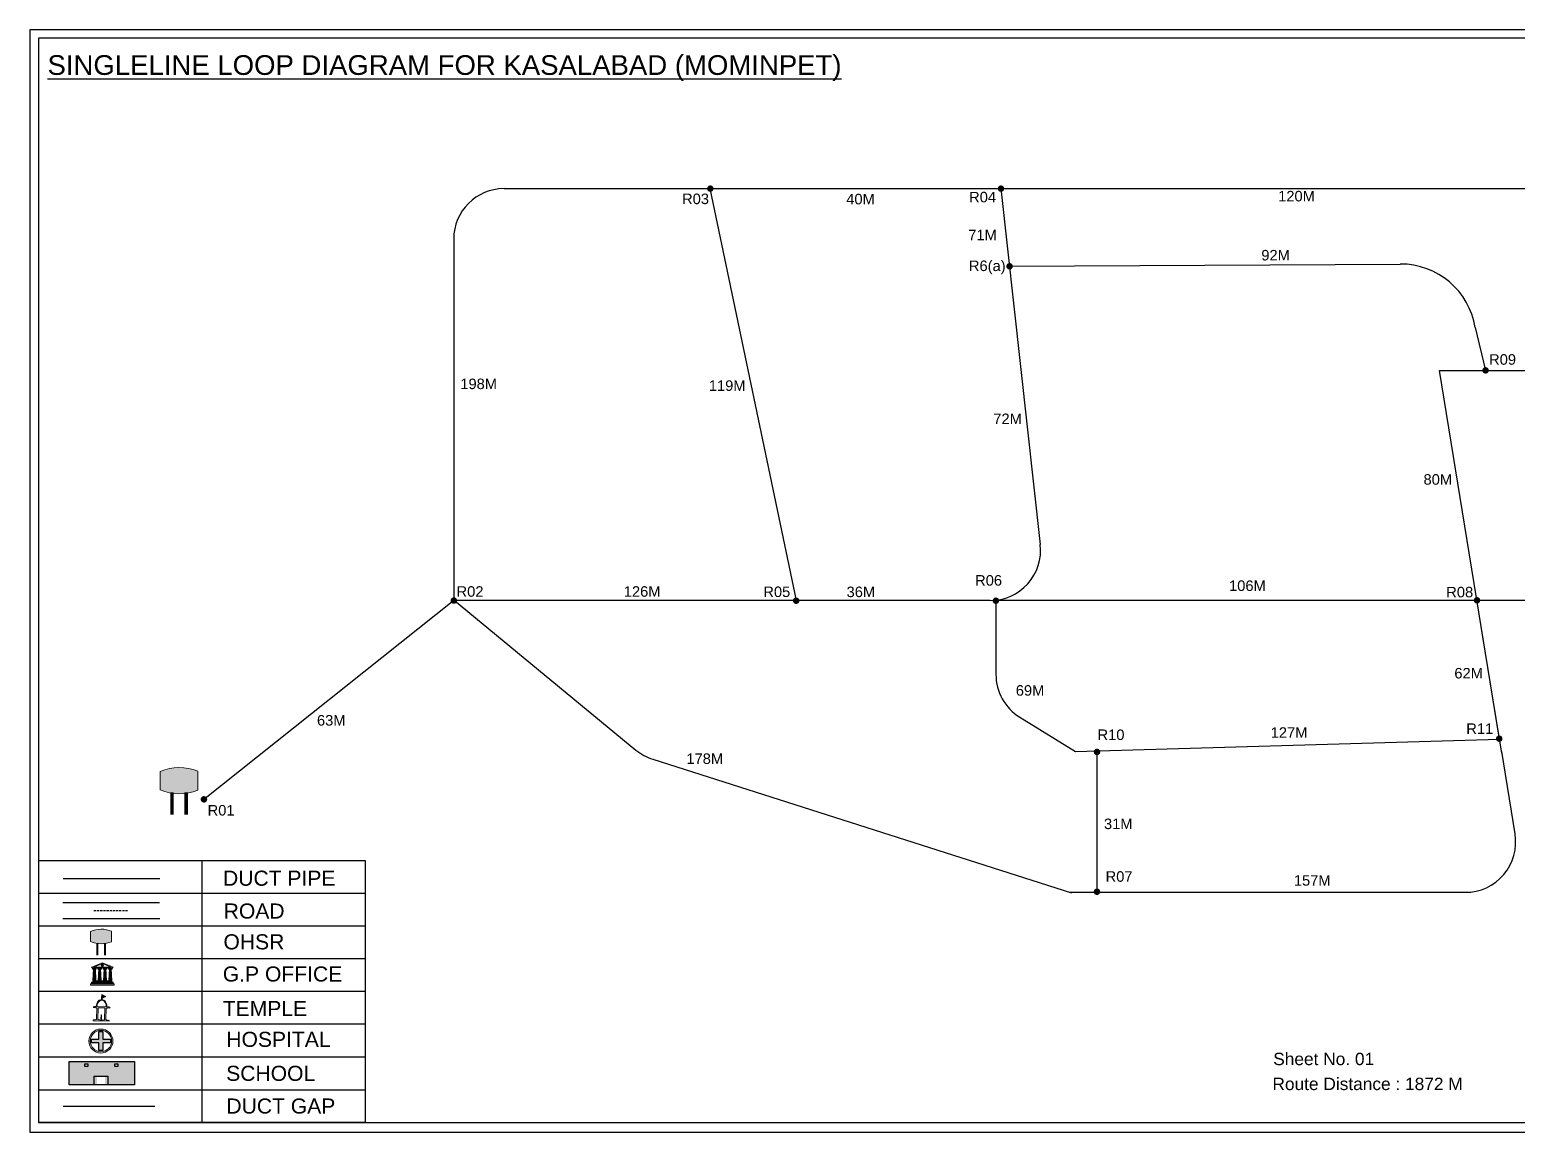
# Model space of a CAD drawing. Header units: inches. Extents: x 657 to 4707, y 164 to 1513.
# Drawn here: x 1310 to 2018, y 989 to 1513 of the extents above; entities that cross this region are included whole.
import ezdxf

# ---------------------------------------------------------------- set-up
doc = ezdxf.new("R2010")
doc.units = ezdxf.units.IN
doc.header["$MEASUREMENT"] = 0
doc.linetypes.add('DASHEDX2', pattern=[1.5, 1, -0.5])
for name, color, linetype in [('LANDMARK', 7, 'Continuous'), ('OHT', 7, 'Continuous'), ('pipe', 5, 'Continuous')]:
    doc.layers.add(name, color=color, linetype=linetype)
doc.styles.get("Standard").update_dxf_attribs({"font": 'arial.ttf'})

# ---------------------------------------------------------------- blocks, each defined once
blk = doc.blocks.new('OHT')
at = {"linetype": 'Continuous', "lineweight": 0, "true_color": 0x0ffffc}
blk.add_hatch(color=4, dxfattribs=at).paths.add_polyline_path([(0.012, 1), (0, 1, 0.101323), (-0.4, 0.916), (-0.4, 0.525, 0.194075), (0.399, 0.521), (0.399, 0.921, 0.097877)])
at = {"color": 4, "linetype": 'Continuous', "lineweight": 0, "true_color": 0x0ffffc, "flags": 128}
for points in [[(-0.4, 0.525), (-0.4, 0.916)], [(0.399, 0.521), (0.399, 0.921)]]:
    blk.add_lwpolyline(points, dxfattribs=at)
at = {"color": 4, "linetype": 'Continuous', "lineweight": 0, "true_color": 0x0ffffc, "const_width": 0.075, "flags": 128}
for points in [[(-0.15, 0), (-0.15, 0.475)], [(0.15, 0), (0.15, 0.473)]]:
    blk.add_lwpolyline(points, dxfattribs=at)
at = {"color": 4, "linetype": 'Continuous', "lineweight": 0, "true_color": 0x0ffffc}
for centre, radius, start, end in [((0.006, -0.019), 1.019, 67.3109, 113.4711), ((0.004, 1.513), 1.068, 247.7682, 291.7007)]:
    blk.add_arc(centre, radius, start, end, dxfattribs=at)
blk = doc.blocks.new('Government_Office')
at = {"linetype": 'Continuous', "lineweight": 0, "true_color": 0xff0000}
h = blk.add_hatch(color=1, dxfattribs=at)
h.paths.add_polyline_path([(0.44, 0.72), (0.45, 0.75), (0, 0.93), (-0.45, 0.75), (-0.44, 0.72)])
h.paths.add_polyline_path([(0.355, 0.75), (-0.355, 0.75), (0, 0.9)], flags=16)
h.paths.add_polyline_path([(0, 0.778, -1), (0, 0.872, -1)], flags=0)
h = blk.add_hatch(color=1, dxfattribs=at)
edge = h.paths.add_edge_path()
edge.add_line((-0.27, 0.195), (-0.295, 0.675))
edge.add_line((-0.295, 0.675), (-0.29, 0.675))
edge.add_arc((-0.278, 0.688), 0.0176, 225.30401, 441.56588)
edge.add_line((-0.275, 0.705), (-0.395, 0.705))
edge.add_arc((-0.392, 0.688), 0.0176, 98.43412, 314.69599)
edge.add_line((-0.38, 0.675), (-0.375, 0.675))
edge.add_line((-0.375, 0.675), (-0.4, 0.195))
edge.add_line((-0.4, 0.195), (-0.27, 0.195))
h = blk.add_hatch(color=1, dxfattribs=at)
edge = h.paths.add_edge_path()
edge.add_line((-0.047, 0.195), (-0.072, 0.675))
edge.add_line((-0.072, 0.675), (-0.067, 0.675))
edge.add_arc((-0.054, 0.688), 0.0176, 225.30401, 441.56588)
edge.add_line((-0.052, 0.705), (-0.172, 0.705))
edge.add_arc((-0.169, 0.688), 0.0176, 98.43412, 314.69599)
edge.add_line((-0.157, 0.675), (-0.152, 0.675))
edge.add_line((-0.152, 0.675), (-0.177, 0.195))
edge.add_line((-0.177, 0.195), (-0.047, 0.195))
h = blk.add_hatch(color=1, dxfattribs=at)
edge = h.paths.add_edge_path()
edge.add_arc((0, 0.825), 0.0467, 90, 270)
edge.add_arc((0, 0.825), 0.0467, 270, 450)
h = blk.add_hatch(color=1, dxfattribs=at)
edge = h.paths.add_edge_path()
edge.add_line((0.177, 0.195), (0.152, 0.675))
edge.add_line((0.152, 0.675), (0.157, 0.675))
edge.add_arc((0.169, 0.688), 0.0176, 225.30401, 441.56588)
edge.add_line((0.172, 0.705), (0.052, 0.705))
edge.add_arc((0.054, 0.688), 0.0176, 98.43412, 314.69599)
edge.add_line((0.067, 0.675), (0.072, 0.675))
edge.add_line((0.072, 0.675), (0.047, 0.195))
edge.add_line((0.047, 0.195), (0.177, 0.195))
h = blk.add_hatch(color=1, dxfattribs=at)
edge = h.paths.add_edge_path()
edge.add_line((0.4, 0.195), (0.375, 0.675))
edge.add_line((0.375, 0.675), (0.38, 0.675))
edge.add_arc((0.392, 0.688), 0.0176, 225.30401, 441.56588)
edge.add_line((0.395, 0.705), (0.275, 0.705))
edge.add_arc((0.278, 0.688), 0.0176, 98.43412, 314.69599)
edge.add_line((0.29, 0.675), (0.295, 0.675))
edge.add_line((0.295, 0.675), (0.27, 0.195))
edge.add_line((0.27, 0.195), (0.4, 0.195))
for points in [[(-0.5, 0.05), (0.5, 0.05), (0.5, 0), (-0.5, 0)], [(-0.45, 0.075), (-0.45, 0.12), (0.45, 0.12), (0.45, 0.075)], [(-0.4, 0.14), (-0.4, 0.18), (0.4, 0.18), (0.4, 0.14)]]:
    blk.add_hatch(color=1, dxfattribs=at).paths.add_polyline_path(points)
at = {"color": 1, "linetype": 'Continuous', "lineweight": 0, "true_color": 0xff0000, "flags": 128}
for points in [[(-0.45, 0.75), (-0.44, 0.72), (0.44, 0.72), (0.45, 0.75), (0, 0.93)], [(-0.355, 0.75), (0.355, 0.75), (0, 0.9)], [(-0.5, 0.05), (0.5, 0.05), (0.5, 0), (-0.5, 0)], [(-0.45, 0.075), (-0.45, 0.12), (0.45, 0.12), (0.45, 0.075)], [(-0.4, 0.14), (-0.4, 0.18), (0.4, 0.18), (0.4, 0.14)]]:
    blk.add_lwpolyline(points, close=True, dxfattribs=at)
for points in [[(-0.27, 0.195), (-0.295, 0.675), (-0.29, 0.675, 1.379694), (-0.275, 0.705), (-0.395, 0.705, 1.379694), (-0.38, 0.675), (-0.375, 0.675), (-0.4, 0.195)], [(-0.047, 0.195), (-0.072, 0.675), (-0.067, 0.675, 1.379694), (-0.052, 0.705), (-0.172, 0.705, 1.379694), (-0.157, 0.675), (-0.152, 0.675), (-0.177, 0.195)], [(0, 0.872, 1), (0, 0.778, 1)], [(0.177, 0.195), (0.152, 0.675), (0.157, 0.675, 1.379694), (0.172, 0.705), (0.052, 0.705, 1.379694), (0.067, 0.675), (0.072, 0.675), (0.047, 0.195)], [(0.4, 0.195), (0.375, 0.675), (0.38, 0.675, 1.379694), (0.395, 0.705), (0.275, 0.705, 1.379694), (0.29, 0.675), (0.295, 0.675), (0.27, 0.195)]]:
    blk.add_lwpolyline(points, format="xyb", close=True, dxfattribs=at)
blk = doc.blocks.new('Temple')
at = {"linetype": 'Continuous', "lineweight": 0, "true_color": 0xff0000}
h = blk.add_hatch(color=1, dxfattribs=at)
edge = h.paths.add_edge_path()
edge.add_line((0.175, 0.49), (0.225, 0.49))
edge.add_line((0.225, 0.49), (0.225, 0.497))
edge.add_line((0.225, 0.497), (0.307, 0.497))
edge.add_line((0.307, 0.497), (0.307, 0.533))
edge.add_line((0.307, 0.533), (0.257, 0.533))
edge.add_line((0.257, 0.533), (0.257, 0.54))
edge.add_line((0.257, 0.54), (0.2, 0.54))
edge.add_spline(control_points=[(0.2, 0.54), (0.2, 0.589), (0.19, 0.638), (0.142, 0.743), (0.092, 0.79), (0.027, 0.805), (0.02, 0.806), (0.012, 0.806)], knot_values=[4.712389, 4.712389, 4.712389, 4.712389, 5.278166, 5.278166, 6.117402, 6.117402, 6.223801, 6.223801, 6.223801, 6.223801], degree=3, periodic=0)
edge.add_line((0.012, 0.806), (0.012, 0.79))
edge.add_line((0.012, 0.79), (-0.012, 0.79))
edge.add_line((-0.012, 0.79), (-0.012, 0.806))
edge.add_spline(control_points=[(-0.012, 0.806), (-0.055, 0.802), (-0.096, 0.781), (-0.171, 0.699), (-0.197, 0.628), (-0.2, 0.55), (-0.2, 0.545), (-0.2, 0.54)], knot_values=[6.343965, 6.343965, 6.343965, 6.343965, 6.956638, 6.956638, 7.795874, 7.795874, 7.853982, 7.853982, 7.853982, 7.853982], degree=3, periodic=0)
edge.add_line((-0.2, 0.54), (-0.257, 0.54))
edge.add_line((-0.257, 0.54), (-0.257, 0.533))
edge.add_line((-0.257, 0.533), (-0.307, 0.533))
edge.add_line((-0.307, 0.533), (-0.307, 0.497))
edge.add_line((-0.307, 0.497), (-0.225, 0.497))
edge.add_line((-0.225, 0.497), (-0.225, 0.49))
edge.add_line((-0.225, 0.49), (-0.175, 0.49))
edge.add_line((-0.175, 0.49), (-0.175, 0.07))
edge.add_arc((-0.205, 0.07), 0.03, -90, 0, ccw=False)
edge.add_line((-0.205, 0.04), (-0.257, 0.04))
edge.add_line((-0.257, 0.04), (-0.257, 0.033))
edge.add_line((-0.257, 0.033), (-0.307, 0.033))
edge.add_line((-0.307, 0.033), (-0.307, 0))
edge.add_line((-0.307, 0), (0.307, 0))
edge.add_line((0.307, 0), (0.307, 0.033))
edge.add_line((0.307, 0.033), (0.257, 0.033))
edge.add_line((0.257, 0.033), (0.257, 0.04))
edge.add_line((0.257, 0.04), (0.205, 0.04))
edge.add_arc((0.205, 0.07), 0.03, 180, 270, ccw=False)
edge.add_line((0.175, 0.07), (0.175, 0.49))
h.paths.add_polyline_path([(0.125, 0.07, -0.414214), (0.095, 0.04), (0.05, 0.04), (0.05, 0.033), (-0.05, 0.033), (-0.05, 0.04), (-0.095, 0.04, -0.414214), (-0.125, 0.07), (-0.125, 0.497), (0.125, 0.497)], flags=16)
edge = h.paths.add_edge_path(flags=16)
edge.add_ellipse((0, 0.54), major_axis=(0, 0.242), ratio=0.722808, start_angle=270, end_angle=450, ccw=False)
edge.add_line((0.175, 0.54), (-0.175, 0.54))
h.paths.add_polyline_path([(0.012, 0.23), (0.012, 0.07), (-0.012, 0.07), (-0.012, 0.23)], flags=0)
h = blk.add_hatch(color=1, dxfattribs=at)
edge = h.paths.add_edge_path()
edge.add_line((0.012, 0.857), (0, 0.85))
edge.add_line((0, 0.85), (-0.003, 0.925))
edge.add_line((-0.003, 0.925), (-0.012, 0.925))
edge.add_line((-0.012, 0.925), (-0.012, 0.806))
edge.add_spline(control_points=[(-0.012, 0.806), (-0.004, 0.807), (0.004, 0.807), (0.012, 0.806)], knot_values=[6.223801, 6.223801, 6.223801, 6.223801, 6.343965, 6.343965, 6.343965, 6.343965], degree=3, periodic=0)
edge.add_line((0.012, 0.806), (0.012, 0.857))
h = blk.add_hatch(color=1, dxfattribs=at)
edge = h.paths.add_edge_path()
edge.add_line((0.012, 0.79), (0.012, 0.806))
edge.add_spline(control_points=[(0.012, 0.806), (0.004, 0.807), (-0.004, 0.807), (-0.012, 0.806)], knot_values=[6.223801, 6.223801, 6.223801, 6.223801, 6.343965, 6.343965, 6.343965, 6.343965], degree=3, periodic=0)
edge.add_line((-0.012, 0.806), (-0.012, 0.79))
edge.add_line((-0.012, 0.79), (0.012, 0.79))
at = {"linetype": 'Continuous', "lineweight": 0, "true_color": 0xe66000}
blk.add_hatch(color=32, dxfattribs=at).paths.add_polyline_path([(-0.006, 1), (0.147, 0.931), (0, 0.85)])
at = {"color": 1, "linetype": 'Continuous', "lineweight": 0, "true_color": 0xff0000, "flags": 128}
for points in [[(0.012, 0.925), (-0.012, 0.925), (-0.012, 0.79), (0.012, 0.79)], [(0.012, 0.23), (-0.012, 0.23), (-0.012, 0.07), (0.012, 0.07)]]:
    blk.add_lwpolyline(points, close=True, dxfattribs=at)
at = {"color": 32, "linetype": 'Continuous', "lineweight": 0, "true_color": 0xe66000, "flags": 128}
blk.add_lwpolyline([(-0.006, 1), (0.147, 0.931), (0, 0.85), (-0.006, 1)], dxfattribs=at)
at = {"color": 1, "linetype": 'Continuous', "lineweight": 0, "true_color": 0xff0000, "flags": 128}
blk.add_lwpolyline([(0.2, 0.54), (0.257, 0.54), (0.257, 0.533), (0.307, 0.533), (0.307, 0.497), (0.225, 0.497), (0.225, 0.49), (0.175, 0.49), (0.175, 0.07, 0.414214), (0.205, 0.04), (0.257, 0.04), (0.257, 0.033), (0.307, 0.033), (0.307, 0), (-0.307, 0), (-0.307, 0.033), (-0.257, 0.033), (-0.257, 0.04), (-0.205, 0.04, 0.414214), (-0.175, 0.07), (-0.175, 0.49), (-0.225, 0.49), (-0.225, 0.497), (-0.307, 0.497), (-0.307, 0.533), (-0.257, 0.533), (-0.257, 0.54), (-0.2, 0.54)], format="xyb", dxfattribs=at)
blk.add_lwpolyline([(-0.175, 0.54), (0.175, 0.54)], dxfattribs=at)
blk.add_lwpolyline([(0.125, 0.497), (0.125, 0.07, -0.414214), (0.095, 0.04), (0.05, 0.04), (0.05, 0.033), (-0.05, 0.033), (-0.05, 0.04), (-0.095, 0.04, -0.414214), (-0.125, 0.07), (-0.125, 0.497)], format="xyb", close=True, dxfattribs=at)
at = {"color": 1, "linetype": 'Continuous', "lineweight": 0, "true_color": 0xff0000}
blk.add_ellipse((0, 0.54), major_axis=(0, 0.242), ratio=0.722808, start_param=4.712389, end_param=7.853982, dxfattribs=at)
blk.add_open_spline([(0.2, 0.54), (0.2, 0.589), (0.19, 0.638), (0.142, 0.743), (0.092, 0.79), (-0.023, 0.816), (-0.085, 0.794), (-0.171, 0.699), (-0.197, 0.628), (-0.2, 0.55), (-0.2, 0.545), (-0.2, 0.54)], degree=3, knots=[4.712389, 4.712389, 4.712389, 4.712389, 5.278166, 5.278166, 6.117402, 6.117402, 6.956638, 6.956638, 7.795874, 7.795874, 7.853982, 7.853982, 7.853982, 7.853982], dxfattribs=at)
blk = doc.blocks.new('*U5')
at = {"color": 0, "linetype": 'DASHEDX2', "transparency": 16777216}
blk.add_line((-8.22, 0), (8.01, 0), dxfattribs=at)
blk = doc.blocks.new('Hospital')
at = {"linetype": 'Continuous', "lineweight": 0, "true_color": 0x000000}
h = blk.add_hatch(color=18, dxfattribs=at)
h.paths.add_polyline_path([(-0.5, 0, 1), (0.5, 0, 1)])
h.paths.add_polyline_path([(0.446, 0, -1), (-0.446, 0, -1)], flags=16)
at = {"linetype": 'Continuous', "true_color": 0xff0000}
blk.add_hatch(color=1, dxfattribs=at).paths.add_polyline_path([(-0.394, 0.08), (-0.08, 0.08), (-0.08, 0.394), (0.08, 0.394), (0.08, 0.08), (0.394, 0.08), (0.394, -0.08), (0.08, -0.08), (0.08, -0.394), (-0.08, -0.394), (-0.08, -0.08), (-0.394, -0.08)])
at = {"color": 1, "linetype": 'Continuous', "true_color": 0xff0000, "flags": 128}
blk.add_lwpolyline([(-0.394, 0.08), (-0.08, 0.08), (-0.08, 0.394), (0.08, 0.394), (0.08, 0.08), (0.394, 0.08), (0.394, -0.08), (0.08, -0.08), (0.08, -0.394), (-0.08, -0.394), (-0.08, -0.08), (-0.394, -0.08)], close=True, dxfattribs=at)
at = {"color": 18, "linetype": 'Continuous', "lineweight": 0, "true_color": 0x000000}
for radius in [0.5, 0.446]:
    blk.add_circle((0, 0), radius, dxfattribs=at)

msp = doc.modelspace()

# ---------------------------------------------------------------- hatches: boundary and pattern name
at = {"ltscale": 0.5}
h = msp.add_hatch(color=5, dxfattribs=at)
h.dxf.hatch_style = 1
h.paths.add_polyline_path([(1635.47, 1437.86, 1), (1632.35, 1437.86, 1)])
h = msp.add_hatch(color=5, dxfattribs=at)
h.dxf.hatch_style = 1
h.paths.add_polyline_path([(1773.73, 1437.86, 1), (1770.61, 1437.86, 1)])
h = msp.add_hatch(color=5, dxfattribs=at)
h.dxf.hatch_style = 1
h.paths.add_polyline_path([(1777.81, 1400.93, 1), (1774.69, 1400.93, 1)])
h = msp.add_hatch(color=5, dxfattribs=at)
h.dxf.hatch_style = 1
h.paths.add_polyline_path([(2004.22, 1351.41, 1), (2001.1, 1351.41, 1)])
h = msp.add_hatch(color=5, dxfattribs=at)
h.dxf.hatch_style = 1
h.paths.add_polyline_path([(1513.52, 1241.9, 1), (1510.4, 1241.9, 1)])
h = msp.add_hatch(color=5, dxfattribs=at)
h.dxf.hatch_style = 1
h.paths.add_polyline_path([(1676.32, 1241.82, 1), (1673.21, 1241.82, 1)])
h = msp.add_hatch(color=5, dxfattribs=at)
h.dxf.hatch_style = 1
h.paths.add_polyline_path([(1771.32, 1241.83, 1), (1768.2, 1241.83, 1)])
h = msp.add_hatch(color=5, dxfattribs=at)
h.dxf.hatch_style = 1
h.paths.add_polyline_path([(2000.13, 1242.02, 1), (1997.01, 1242.02, 1)])
h = msp.add_hatch(color=5, dxfattribs=at)
h.dxf.hatch_style = 1
h.paths.add_polyline_path([(2010.71, 1176.2, 1), (2007.59, 1176.2, 1)])
h = msp.add_hatch(color=5, dxfattribs=at)
h.dxf.hatch_style = 1
h.paths.add_polyline_path([(1819.4, 1169.88, 1), (1816.28, 1169.88, 1)])
h = msp.add_hatch(color=5, dxfattribs=at)
h.dxf.hatch_style = 1
h.paths.add_polyline_path([(1394.64, 1147.33, 1), (1391.52, 1147.33, 1)])
h = msp.add_hatch(color=5, dxfattribs=at)
h.dxf.hatch_style = 1
h.paths.add_polyline_path([(1819.37, 1103.37, 1), (1816.26, 1103.37, 1)])
at = {"true_color": 0xc8c92d}
h = msp.add_hatch(color=52, dxfattribs=at)
h.dxf.hatch_style = 1
h.paths.add_polyline_path([(1335.2, 1022.64), (1329.03, 1022.64), (1329.03, 1011.55), (1335.2, 1011.55)])
h.paths.add_polyline_path([(1360.05, 1022.64), (1353.88, 1022.64), (1353.88, 1011.55), (1360.05, 1011.55)])
at = {"true_color": 0x293189}
h = msp.add_hatch(color=177, dxfattribs=at)
h.dxf.hatch_style = 1
h.paths.add_polyline_path([(1353.88, 1022.64), (1335.2, 1022.64), (1335.2, 1011.55), (1342.21, 1011.55), (1342.21, 1015.18), (1346.06, 1015.18), (1346.06, 1011.55), (1353.88, 1011.55)])
h.paths.add_polyline_path([(1337.87, 1020.17), (1336.49, 1020.17), (1336.49, 1021.43), (1337.87, 1021.43)], flags=16)
h.paths.add_polyline_path([(1350.74, 1020.17), (1350.74, 1021.43), (1352.12, 1021.43), (1352.12, 1020.17)], flags=16)

# ---------------------------------------------------------------- linework, layer by layer
for p, q in [((1314.35, 1118.08), (1314.35, 994.86)), ((1392.12, 1118.08), (1392.12, 993.65)), ((1469.88, 1102.52), (1314.35, 1102.52)), ((1326.01, 1098.23), (1371.89, 1098.23)), ((1326.01, 1090.71), (1372.13, 1090.71)), ((1469.88, 1086.97), (1314.35, 1086.97)), ((1469.88, 1071.42), (1314.35, 1071.42)), ((1469.88, 1055.86), (1314.35, 1055.86)), ((1469.88, 1040.31), (1314.35, 1040.31)), ((1314.35, 1024.76), (1469.88, 1024.76)), ((1314.35, 1009.21), (1469.88, 1009.21)), ((1314.35, 994.86), (1314.35, 993.65)), ((1314.35, 994.63), (1314.35, 993.67)), ((1469.88, 993.65), (1314.35, 993.65))]:
    msp.add_line(p, q)
for points in [[(1310.24, 1513.45), (1310.24, 988.96), (2200.38, 988.96), (2200.38, 1513.45)], [(1314.35, 1509.44), (1314.35, 993.67), (2195.67, 993.67), (2195.67, 1509.44)], [(1360.11, 1022.64), (1360.11, 1011.55), (1329.03, 1011.55), (1329.03, 1022.64)], [(1337.87, 1021.43), (1337.87, 1020.17), (1336.49, 1020.17), (1336.49, 1021.43)], [(1350.74, 1020.17), (1350.74, 1021.43), (1352.12, 1021.43), (1352.12, 1020.17)]]:
    msp.add_lwpolyline(points, close=True)
for points in [[(1469.88, 993.65), (1469.88, 1118.08), (1314.35, 1118.08)], [(1340.88, 1011.55), (1340.88, 1015.65), (1347.4, 1015.65), (1347.4, 1011.55)]]:
    msp.add_lwpolyline(points)
at = {"layer": 'OHT', "color": 5}
msp.add_line((1326.18, 1109.61), (1372.06, 1109.61), dxfattribs=at)
at = {"layer": 'OHT', "color": 1}
msp.add_line((1326.18, 1001.42), (1369.77, 1001.42), dxfattribs=at)
at = {"layer": 'pipe'}
for p, q in [((1535.86, 1437.86), (1648.22, 1437.86)), ((1674.96, 1241.89), (1633.91, 1437.86)), ((1646.96, 1437.86), (1786.26, 1437.86)), ((1772.17, 1437.86), (1790.88, 1268.52)), ((1784.71, 1437.86), (2067.74, 1437.86)), ((1511.86, 1413.86), (1511.86, 1241.89)), ((1776.25, 1400.93), (1962, 1401.99)), ((1997.74, 1371.78), (2002.66, 1351.41)), ((2009.34, 1176.02), (1980.79, 1351.41)), ((1980.79, 1351.41), (2062.57, 1351.41)), ((1511.86, 1241.89), (1392.94, 1147.15)), ((1689.26, 1241.89), (1511.86, 1241.89)), ((1512.2, 1241.89), (1598.56, 1170.79)), ((1767.02, 1241.89), (1689.26, 1241.89)), ((1769.76, 1242.05), (1769.76, 1206.81)), ((2122.26, 1241.89), (1769.76, 1241.89)), ((2010.44, 1169.26), (2001.26, 1225.64)), ((1781.17, 1186.38), (1807.64, 1170.07)), ((1807.64, 1170.07), (2009.34, 1176.02)), ((1817.86, 1103.1), (1817.86, 1170.38)), ((2016.67, 1130.96), (2010.31, 1170.05)), ((1606.51, 1166.46), (1805.69, 1102.82)), ((1804.8, 1103.1), (1992.98, 1103.1))]:
    msp.add_line(p, q, dxfattribs=at)
for centre, radius, start, end in [((1535.86, 1413.86), 24, 90, 180), ((1962.21, 1365.99), 36, 9.24417, 90.32817), ((1767.02, 1265.89), 24, 270, 6.30404), ((1793.76, 1206.81), 24, 180, 238.36634), ((1613.81, 1189.32), 24, 230.53629, 252.28139), ((1992.98, 1127.1), 24, 270, 9.24417)]:
    msp.add_arc(centre, radius, start, end, dxfattribs=at)

# ---------------------------------------------------------------- block references
at = {"linetype": 'DASHEDX2'}
msp.add_blockref('*U5', (1349.01, 1094.47), dxfattribs=at)
at = {"layer": 'LANDMARK'}
for name, p, xscale, yscale, zscale in [('Government_Office', (1344.77, 1059.01), 11.32114773247135, 11.32114773247135, 11.32114773247135), ('Hospital', (1344.08, 1032.35), 11.41772014427468, 11.41772014427468, 11.41772014427468)]:
    msp.add_blockref(name, p, dxfattribs=dict(at, xscale=xscale, yscale=yscale, zscale=zscale))
at = {"layer": 'LANDMARK', "xscale": 12.62452535729322, "yscale": 12.62452535729322, "zscale": 12.62452535729322, "rotation": 358.3713438591284}
msp.add_blockref('Temple', (1344.2, 1041.88), dxfattribs=at)
at = {"layer": 'OHT'}
for p, xscale, yscale, zscale in [((1381.23, 1140.05), 22.41341502807723, 22.41341502807723, 22.41341502807723), ((1344.18, 1073.11), 12.45189723782068, 12.45189723782068, 12.45189723782068)]:
    msp.add_blockref('OHT', p, dxfattribs=dict(at, xscale=xscale, yscale=yscale, zscale=zscale))

# ---------------------------------------------------------------- texts
at = {"color": 242, "true_color": 0xcd2027}
msp.add_text('%%USINGLELINE LOOP DIAGRAM FOR KASALABAD (MOMINPET)', height=9.375, dxfattribs=at).set_placement((1318.68, 1491.97))
for s, height, p in [('R04', 5, (1757.01, 1431.34)), ('120M', 5, (1904, 1431.8)), ('R03', 5, (1620.49, 1430.5)), ('40M', 5, (1698.57, 1430.39)), ('71M', 5, (1756.61, 1413.31)), ('92M', 5, (1895.99, 1403.7)), ('R6(a)', 5, (1756.91, 1398.65)), ('R09', 5, (2004.32, 1354.1)), ('198M', 5, (1515.01, 1342.49)), ('119M', 5, (1633.21, 1341.66)), ('72M', 5, (1768.53, 1325.86)), ('80M', 5, (1973.14, 1297.02)), ('R06', 5, (1759.86, 1249)), ('R02', 5, (1513.23, 1243.72)), ('126M', 5, (1592.77, 1243.72)), ('R05', 5, (1659.14, 1243.58)), ('36M', 5, (1698.74, 1243.54)), ('106M', 5, (1880.65, 1246.47)), ('R08', 5, (1983.95, 1243.43)), ('62M', 5, (1987.81, 1204.83)), ('69M', 5, (1779.21, 1196.65)), ('63M', 5, (1446.85, 1182.43)), ('127M', 5, (1900.47, 1176.62)), ('R11', 5, (1993.48, 1178.48)), ('R10', 5, (1818.08, 1175.57)), ('178M', 5, (1622.55, 1164.17)), ('R01', 5, (1394.83, 1139.63)), ('31M', 5, (1821.16, 1133.18)), ('DUCT PIPE', 7.178, (1402.16, 1106.23)), ('R07', 5, (1821.94, 1108.13)), ('157M', 5, (1911.47, 1106.26)), ('ROAD ', 7.178, (1402.47, 1090.62)), ('OHSR', 7.178, (1402.37, 1075.96)), ('G.P OFFICE', 7.178, (1402.05, 1060.67)), ('TEMPLE', 7.178, (1402.04, 1044.25)), ('HOSPITAL', 7.178, (1403.72, 1029.57)), ('Sheet No. 01', 5.886, (1901.66, 1020.89)), ('SCHOOL', 7.178, (1403.66, 1013.4)), ('Route Distance : 1872 M', 5.886, (1901.29, 1009.02)), ('DUCT GAP', 7.178, (1403.76, 997.85))]:
    msp.add_text(s, height=height).set_placement(p)

doc.saveas('drawing.dxf')
